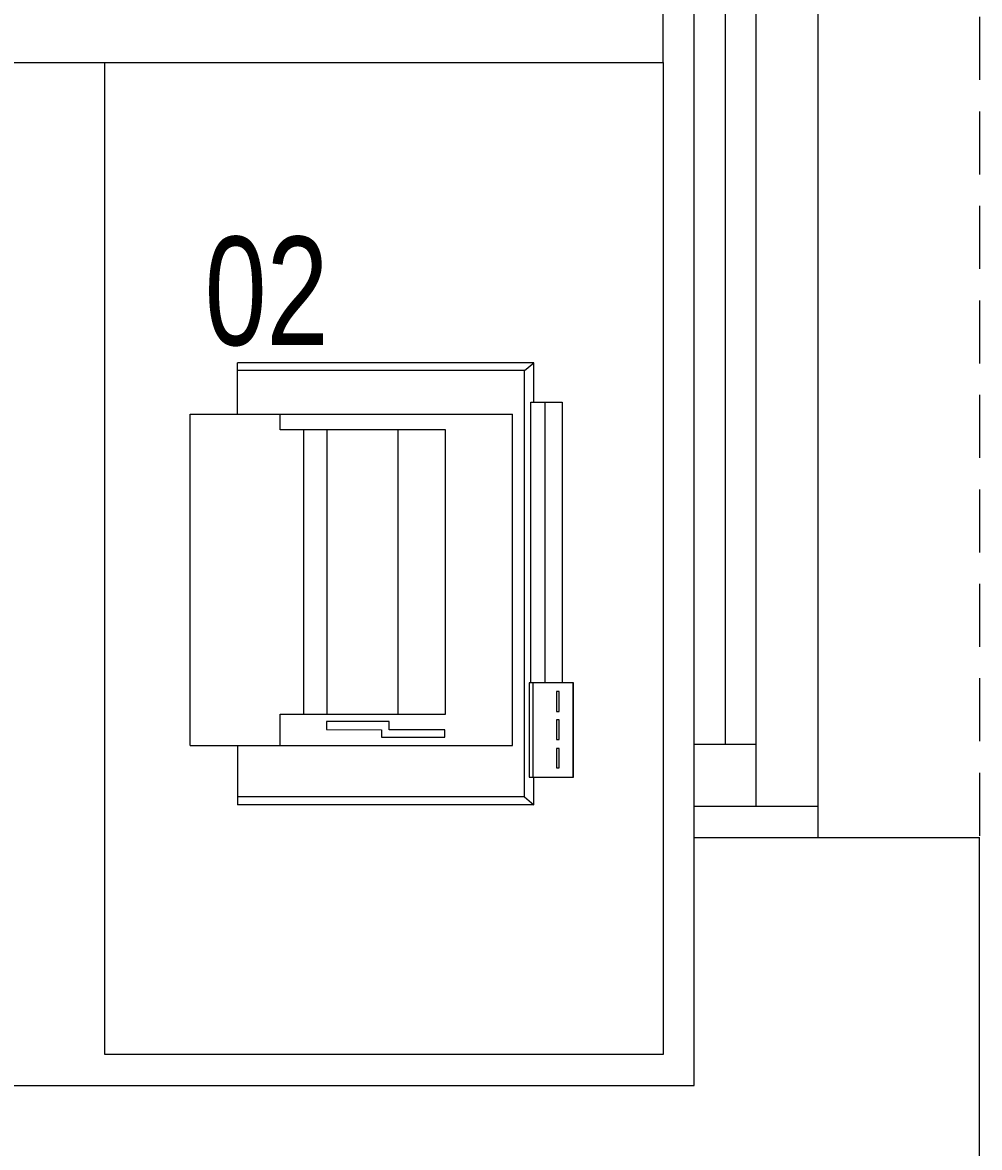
# Model space of a CAD drawing. Extents: x -234346 to 58427, y -132654 to -82394.
# Drawn here: x -98081 to -97309, y -97443 to -96535 of the extents above; entities that cross this region are included whole.
import ezdxf

# ---------------------------------------------------------------- set-up
doc = ezdxf.new("R2010")
doc.units = 0
doc.header["$LTSCALE"] = 8
doc.linetypes.add('HIDDEN', pattern=[9.525, 6.35, -3.175])
doc.layers.get('0').update_dxf_attribs({"color": 9, "lineweight": 5})
for name, color, linetype, lineweight in [('72_EGR_EQP_TAG', 9, 'Continuous', 5), ('Aluminum', 9, 'Continuous', 5), ('LOADING', 9, 'Continuous', 5), ('NEW Wall', 9, 'Continuous', 5), ('Proj', 9, 'Continuous', 5), ('Walls', 9, 'Continuous', 5)]:
    doc.layers.add(name, color=color, linetype=linetype, lineweight=lineweight)
doc.styles.add('X3G_ENTITY_257CFD', font='swisscl.ttf', dxfattribs={"height": 200})

# ---------------------------------------------------------------- blocks, each defined once
blk = doc.blocks.new('ITPPLT2C-P')
for p, q in [((0.02286, 0.03177), (0.26184, 0.03177)), ((0.03041, 0.02557), (0.02286, 0.03177)), ((0.02286, 0), (0.02286, 0.03177)), ((0.26184, -0.00959), (0.26184, 0.03177)), ((0.03041, -0.31823), (0.03041, 0.02557)), ((0.03041, 0.02557), (0.26184, 0.02557)), ((0, 0), (0, -0.22622)), ((0.02518, 0), (0, 0)), ((0.01395, 0), (0.01395, -0.22622)), ((0.02518, 0), (0.01395, 0)), ((0.02518, -0.22622), (0.02518, 0)), ((0.0401, -0.27688), (0.0401, -0.00959)), ((0.3, -0.00959), (0.0401, -0.00959)), ((0.22741, -0.02218), (0.22741, -0.00959)), ((0.3, -0.27688), (0.3, -0.00959)), ((0.09395, -0.2515), (0.09395, -0.02218)), ((0.09395, -0.02218), (0.22741, -0.02218)), ((0.13211, -0.2515), (0.13211, -0.02218)), ((0.18945, -0.2515), (0.18945, -0.02218)), ((0.20824, -0.2515), (0.20824, -0.02218)), ((-0.0091, -0.22622), (0.02673, -0.22622)), ((-0.0091, -0.30235), (-0.0091, -0.22622)), ((-0.00872, -0.22622), (0.02363, -0.22622)), ((-0.00872, -0.30235), (-0.00872, -0.22622)), ((0, -0.22622), (0.02518, -0.22622)), ((0.01395, -0.22622), (0.02518, -0.22622)), ((0.02363, -0.22622), (0.02363, -0.30235)), ((0.02673, -0.22622), (0.02673, -0.30235)), ((0.00232, -0.24947), (0.00232, -0.23339)), ((0.00232, -0.23339), (0.00446, -0.23339)), ((0.00446, -0.23339), (0.00446, -0.24947)), ((0.00446, -0.24947), (0.00232, -0.24947)), ((0.22741, -0.2515), (0.09395, -0.2515)), ((0.22741, -0.27688), (0.22741, -0.2515)), ((0.00232, -0.27213), (0.00232, -0.25625)), ((0.00232, -0.25625), (0.00446, -0.25625)), ((0.00446, -0.25625), (0.00446, -0.27213)), ((0.13947, -0.2575), (0.19003, -0.2575)), ((0.13947, -0.26409), (0.13947, -0.2575)), ((0.19003, -0.2575), (0.19003, -0.26409)), ((0.00446, -0.27213), (0.00232, -0.27213)), ((0.09472, -0.2701), (0.09472, -0.26409)), ((0.09472, -0.26409), (0.13947, -0.26409)), ((0.14567, -0.2701), (0.09472, -0.2701)), ((0.19003, -0.26409), (0.14567, -0.26409)), ((0.14567, -0.26409), (0.14567, -0.2701)), ((0.00232, -0.29499), (0.00232, -0.2793)), ((0.00232, -0.2793), (0.00446, -0.2793)), ((0.00446, -0.2793), (0.00446, -0.29499)), ((0.3, -0.27688), (0.0401, -0.27688)), ((0.26184, -0.27688), (0.26184, -0.32462)), ((0.00446, -0.29499), (0.00232, -0.29499)), ((0.02673, -0.30235), (-0.0091, -0.30235)), ((0.02363, -0.30235), (-0.00872, -0.30235)), ((0.02286, -0.32462), (0.02286, -0.30235)), ((0.03041, -0.31823), (0.02286, -0.32462)), ((0.02286, -0.32462), (0.26184, -0.32462)), ((0.03041, -0.31823), (0.26184, -0.31823))]:
    blk.add_line(p, q)
blk = doc.blocks.new('GF21042A-P')
for p, q in [((1.4, 0), (1.4, 0.75)), ((0, 0), (1.4, 0))]:
    blk.add_line(p, q)
blk = doc.blocks.new('*X20')
for p, q in [((5, 3), (5, 3)), ((5, 3), (5, 3)), ((5, 3), (5, 3)), ((5, 3), (5, 3)), ((5, 3), (5, 3)), ((5, 3), (5, 3)), ((5, 3), (5, 3)), ((5, 3), (5, 3)), ((5, 3), (5, 3)), ((5, 3), (5, 3)), ((5, 3), (5, 3)), ((5, 3), (5, 3)), ((5, 3), (5, 3)), ((5, 3), (5, 3)), ((5, 3), (5, 3)), ((5, 3), (5, 3)), ((5, 3), (5, 3)), ((5, 3), (5, 3)), ((5, 3), (5, 3)), ((5, 3), (5, 3)), ((5, 3), (5, 3)), ((5, 3), (5, 3)), ((5, 3), (5, 3)), ((5, 3), (5, 3)), ((5, 3), (5, 3)), ((5, 3), (5, 3)), ((5, 3), (5, 3)), ((5, 3), (5, 3)), ((5, 3), (5, 3)), ((5, 3), (5, 3)), ((5, 3), (5, 3)), ((5, 3), (5, 3)), ((5, 3), (5, 3)), ((5, 3), (5, 3)), ((5, 3), (5, 3)), ((5, 3), (5, 3)), ((5, 3), (5, 3)), ((5, 3), (5, 3)), ((5, 3), (5, 3)), ((5, 3), (5, 3)), ((5, 3), (5, 3)), ((5, 3), (5, 3)), ((5, 3), (5, 3)), ((5, 3), (5, 3)), ((5, 3), (5, 3)), ((5, 3), (5, 3)), ((5, 3), (5, 3)), ((5, 3), (5, 3)), ((5, 3), (5, 3)), ((5, 3), (5, 3)), ((5, 3), (5, 3)), ((5, 3), (5, 3)), ((5, 3), (5, 3)), ((5, 3), (5, 3)), ((5, 3), (5, 3)), ((5, 3), (5, 3)), ((5, 3), (5, 3)), ((5, 3), (5, 3)), ((5, 3), (5, 3)), ((5, 3), (5, 3)), ((5, 3), (5, 3)), ((5, 3), (5, 3)), ((5, 3), (5, 3)), ((5, 3), (5, 3)), ((5, 3), (5, 3)), ((5, 3), (5, 3)), ((6, 3), (5, 3)), ((5, 3), (5, 3)), ((6, 3), (5, 3)), ((5, 3), (5, 3)), ((6, 3), (5, 3)), ((5, 3), (5, 3)), ((6, 3), (5, 3)), ((5, 3), (5, 3)), ((5, 3), (5, 3)), ((5, 3), (5, 3)), ((5, 3), (5, 3)), ((5, 3), (5, 3)), ((5, 3), (5, 3)), ((5, 3), (5, 3)), ((5, 3), (5, 3)), ((5, 3), (5, 3)), ((5, 3), (5, 3)), ((5, 3), (5, 3)), ((5, 3), (5, 3)), ((5, 3), (5, 3)), ((5, 3), (5, 3)), ((5, 3), (5, 3)), ((5, 3), (5, 3)), ((5, 3), (5, 3)), ((5, 3), (5, 3)), ((5, 3), (5, 3)), ((5, 3), (5, 3)), ((5, 3), (5, 3)), ((5, 3), (5, 3)), ((5, 3), (5, 3)), ((6, 3), (6, 3)), ((6, 3), (6, 3)), ((6, 3), (6, 3)), ((6, 3), (6, 3)), ((6, 3), (6, 3)), ((6, 3), (6, 3)), ((6, 3), (6, 3)), ((6, 3), (6, 3)), ((6, 3), (6, 3)), ((6, 3), (6, 3)), ((6, 3), (6, 3)), ((6, 3), (6, 3)), ((6, 3), (6, 3)), ((6, 3), (6, 3)), ((6, 3), (6, 3)), ((6, 3), (6, 3)), ((6, 3), (6, 3)), ((6, 3), (6, 3)), ((6, 3), (6, 3)), ((6, 3), (6, 3)), ((6, 3), (6, 3)), ((6, 3), (6, 3)), ((6, 3), (6, 3)), ((6, 3), (6, 3)), ((6, 3), (6, 3)), ((6, 3), (6, 3)), ((6, 3), (6, 3)), ((6, 3), (6, 3)), ((6, 3), (6, 3)), ((6, 3), (6, 3)), ((6, 3), (6, 3)), ((6, 3), (6, 3)), ((6, 3), (6, 3)), ((6, 3), (6, 3)), ((6, 3), (6, 3)), ((6, 3), (6, 3)), ((6, 3), (6, 3)), ((6, 3), (6, 3)), ((6, 3), (6, 3)), ((6, 3), (6, 3)), ((6, 3), (6, 3)), ((6, 3), (6, 3)), ((6, 3), (6, 3)), ((6, 3), (6, 3)), ((6, 3), (6, 3)), ((6, 3), (6, 3)), ((6, 3), (6, 3)), ((6, 3), (6, 3)), ((6, 3), (6, 3)), ((6, 3), (6, 3)), ((6, 3), (6, 3)), ((6, 3), (6, 3)), ((6, 3), (6, 3)), ((6, 3), (6, 3)), ((6, 3), (6, 3)), ((6, 3), (6, 3)), ((6, 3), (6, 3)), ((6, 3), (6, 3)), ((6, 3), (6, 3)), ((6, 3), (6, 3)), ((6, 3), (6, 3)), ((6, 3), (6, 3)), ((6, 3), (6, 3)), ((6, 3), (6, 3)), ((6, 3), (6, 3)), ((6, 3), (6, 3)), ((6, 3), (6, 3)), ((6, 3), (6, 3)), ((6, 3), (6, 3)), ((6, 3), (6, 3)), ((6, 3), (6, 3)), ((6, 3), (6, 3)), ((6, 3), (6, 3)), ((6, 3), (6, 3)), ((6, 3), (6, 3)), ((6, 3), (6, 3)), ((6, 3), (6, 3)), ((6, 3), (6, 3)), ((6, 3), (6, 3)), ((6, 3), (6, 3)), ((6, 3), (6, 3)), ((6, 3), (6, 3)), ((6, 3), (6, 3)), ((6, 3), (6, 3)), ((6, 3), (6, 3)), ((6, 3), (6, 3)), ((6, 3), (6, 3)), ((6, 3), (6, 3)), ((6, 3), (6, 3)), ((6, 3), (6, 3)), ((6, 3), (6, 3)), ((6, 3), (6, 3)), ((6, 3), (6, 3)), ((6, 3), (6, 3)), ((6, 3), (6, 3)), ((6, 3), (6, 3)), ((6, 3), (6, 3)), ((6, 3), (6, 3)), ((6, 3), (6, 3)), ((6, 3), (6, 3)), ((6, 3), (6, 3)), ((6, 3), (6, 3)), ((6, 3), (6, 3)), ((6, 3), (6, 3)), ((6, 3), (6, 3)), ((6, 3), (6, 3)), ((6, 3), (6, 3)), ((6, 3), (6, 3)), ((6, 3), (6, 3)), ((6, 3), (6, 3)), ((6, 3), (6, 3)), ((6, 3), (6, 3)), ((6, 3), (6, 3)), ((6, 3), (6, 3)), ((6, 3), (6, 3)), ((6, 3), (6, 3)), ((6, 3), (6, 3)), ((6, 3), (6, 3)), ((6, 3), (6, 3)), ((6, 3), (6, 3)), ((6, 3), (6, 3)), ((6, 3), (6, 3)), ((6, 3), (6, 3)), ((6, 3), (6, 3)), ((6, 3), (6, 3)), ((6, 3), (6, 3)), ((6, 3), (6, 3)), ((6, 3), (6, 3)), ((6, 3), (6, 3)), ((6, 3), (6, 3)), ((6, 3), (6, 3)), ((6, 3), (6, 3)), ((6, 3), (6, 3)), ((6, 3), (6, 3)), ((6, 3), (6, 3)), ((6, 3), (6, 3)), ((6, 3), (6, 3)), ((6, 3), (6, 3)), ((6, 3), (6, 3)), ((6, 3), (6, 3)), ((6, 3), (6, 3)), ((6, 3), (6, 3)), ((6, 3), (6, 3)), ((6, 3), (6, 3)), ((6, 3), (6, 3)), ((6, 3), (6, 3)), ((6, 3), (6, 3)), ((6, 3), (6, 3)), ((6, 3), (6, 3)), ((6, 3), (6, 3)), ((6, 3), (6, 3)), ((6, 3), (6, 3)), ((6, 3), (6, 3)), ((6, 3), (6, 3)), ((6, 3), (6, 3)), ((6, 3), (6, 3)), ((6, 3), (6, 3)), ((6, 3), (6, 3)), ((6, 3), (6, 3)), ((6, 3), (6, 3)), ((6, 3), (6, 3)), ((6, 3), (6, 3)), ((6, 3), (6, 3)), ((6, 3), (6, 3)), ((6, 3), (6, 3)), ((6, 3), (6, 3)), ((6, 3), (6, 3)), ((6, 3), (6, 3)), ((6, 3), (6, 3)), ((6, 3), (6, 3)), ((6, 3), (6, 3)), ((6, 3), (6, 3)), ((6, 3), (6, 3)), ((6, 3), (6, 3)), ((6, 3), (6, 3)), ((6, 3), (6, 3)), ((6, 3), (6, 3)), ((6, 3), (6, 3)), ((6, 3), (6, 3)), ((6, 3), (6, 3)), ((6, 3), (6, 3)), ((6, 3), (6, 3)), ((6, 3), (6, 3)), ((6, 3), (6, 3)), ((6, 3), (6, 3)), ((6, 3), (6, 3)), ((6, 3), (6, 3)), ((6, 3), (6, 3)), ((6, 3), (6, 3)), ((6, 3), (6, 3)), ((6, 3), (6, 3)), ((6, 3), (6, 3)), ((6, 3), (6, 3)), ((6, 3), (6, 3)), ((6, 3), (6, 3)), ((6, 3), (6, 3)), ((6, 3), (6, 3)), ((6, 3), (6, 3)), ((6, 3), (6, 3)), ((6, 3), (6, 3)), ((6, 3), (6, 3)), ((6, 3), (6, 3)), ((6, 3), (6, 3)), ((6, 3), (6, 3)), ((6, 3), (5, 3)), ((6, 3), (5, 3)), ((6, 3), (5, 3)), ((6, 3), (5, 3)), ((6, 3), (5, 3)), ((6, 3), (6, 3)), ((6, 3), (6, 3)), ((6, 3), (6, 3)), ((6, 3), (6, 3)), ((6, 3), (6, 3)), ((6, 3), (6, 3)), ((6, 3), (6, 3)), ((6, 3), (6, 3)), ((6, 3), (6, 3)), ((6, 3), (6, 3)), ((6, 3), (6, 3)), ((6, 3), (6, 3)), ((6, 3), (6, 3)), ((6, 3), (6, 3)), ((6, 3), (6, 3)), ((6, 3), (6, 3)), ((6, 3), (6, 3)), ((6, 3), (6, 3)), ((6, 3), (6, 3)), ((6, 3), (6, 3)), ((6, 3), (6, 3)), ((6, 3), (6, 3)), ((6, 3), (6, 3)), ((6, 3), (6, 3)), ((6, 3), (6, 3)), ((6, 3), (6, 3)), ((6, 3), (6, 3)), ((6, 3), (6, 3)), ((6, 3), (6, 3)), ((6, 3), (6, 3)), ((6, 3), (6, 3)), ((6, 3), (6, 3)), ((6, 3), (6, 3)), ((6, 3), (6, 3)), ((6, 3), (6, 3)), ((6, 3), (6, 3)), ((6, 3), (6, 3)), ((6, 3), (6, 3)), ((6, 3), (6, 3)), ((6, 3), (6, 3)), ((6, 3), (6, 3)), ((6, 3), (6, 3)), ((6, 3), (6, 3)), ((6, 3), (6, 3)), ((6, 3), (6, 3)), ((6, 3), (6, 3)), ((6, 3), (6, 3)), ((6, 3), (6, 3)), ((6, 3), (6, 3)), ((6, 3), (6, 3)), ((6, 3), (6, 3)), ((6, 3), (6, 3)), ((6, 3), (6, 3)), ((6, 3), (6, 3)), ((6, 3), (6, 3)), ((6, 3), (6, 3)), ((6, 3), (6, 3)), ((6, 3), (6, 3)), ((6, 3), (6, 3)), ((6, 3), (6, 3)), ((6, 3), (6, 3)), ((6, 3), (6, 3)), ((6, 3), (6, 3)), ((6, 3), (6, 3)), ((6, 3), (6, 3)), ((6, 3), (6, 3)), ((6, 3), (6, 3)), ((6, 3), (6, 3)), ((6, 3), (6, 3)), ((6, 3), (6, 3)), ((6, 3), (6, 3)), ((6, 3), (6, 3)), ((6, 3), (6, 3)), ((6, 3), (6, 3)), ((6, 3), (6, 3)), ((6, 3), (6, 3)), ((6, 3), (6, 3)), ((6, 3), (6, 3)), ((6, 3), (6, 3)), ((6, 3), (6, 3)), ((6, 3), (6, 3)), ((6, 3), (6, 3)), ((6, 3), (6, 3)), ((6, 3), (6, 3)), ((6, 3), (6, 3)), ((6, 3), (6, 3)), ((6, 3), (6, 3)), ((6, 3), (6, 3)), ((6, 3), (6, 3)), ((6, 3), (6, 3)), ((6, 3), (6, 3)), ((6, 3), (6, 3)), ((6, 3), (6, 3)), ((6, 3), (6, 3)), ((6, 3), (6, 3)), ((6, 3), (6, 3)), ((6, 3), (6, 3)), ((6, 3), (6, 3)), ((6, 3), (6, 3)), ((6, 3), (6, 3)), ((6, 3), (6, 3)), ((6, 3), (6, 3)), ((6, 3), (6, 3)), ((6, 3), (6, 3)), ((6, 3), (6, 3)), ((6, 3), (6, 3)), ((6, 3), (6, 3)), ((6, 3), (6, 3)), ((6, 3), (6, 3)), ((6, 3), (6, 3)), ((6, 3), (6, 3)), ((6, 3), (6, 3)), ((6, 3), (6, 3)), ((6, 3), (6, 3)), ((6, 3), (6, 3)), ((6, 3), (6, 3)), ((6, 3), (6, 3)), ((6, 3), (6, 3)), ((6, 3), (6, 3)), ((6, 3), (6, 3)), ((6, 3), (6, 3)), ((6, 3), (6, 3)), ((6, 3), (6, 3)), ((6, 3), (6, 3)), ((6, 3), (6, 3)), ((6, 3), (6, 3)), ((6, 3), (6, 3)), ((6, 3), (6, 3)), ((6, 3), (6, 3)), ((6, 3), (6, 3)), ((6, 3), (6, 3)), ((6, 3), (6, 3)), ((6, 3), (6, 3)), ((6, 3), (6, 3)), ((6, 3), (6, 3)), ((6, 3), (6, 3)), ((6, 3), (6, 3)), ((6, 3), (6, 3)), ((6, 3), (6, 3)), ((6, 3), (6, 3)), ((6, 3), (6, 3)), ((6, 3), (6, 3)), ((6, 3), (6, 3)), ((6, 3), (6, 3)), ((6, 3), (6, 3)), ((6, 3), (6, 3)), ((6, 3), (6, 3)), ((6, 3), (6, 3)), ((6, 3), (6, 3)), ((6, 3), (6, 3)), ((6, 3), (6, 3)), ((6, 3), (6, 3)), ((6, 3), (6, 3)), ((6, 3), (6, 3)), ((6, 3), (6, 3)), ((6, 3), (6, 3)), ((6, 3), (6, 3)), ((6, 3), (6, 3)), ((6, 3), (6, 3)), ((6, 3), (6, 3)), ((6, 3), (6, 3)), ((6, 3), (6, 3)), ((6, 3), (6, 3)), ((6, 3), (6, 3)), ((6, 3), (6, 3)), ((6, 3), (6, 3)), ((6, 3), (6, 3)), ((6, 3), (6, 3)), ((6, 3), (6, 3)), ((6, 3), (6, 3)), ((6, 3), (6, 3)), ((6, 3), (6, 3)), ((6, 3), (6, 3)), ((6, 3), (6, 3)), ((6, 3), (6, 3)), ((6, 3), (6, 3)), ((6, 3), (6, 3)), ((6, 3), (6, 3)), ((6, 3), (6, 3)), ((6, 3), (6, 3)), ((6, 3), (6, 3)), ((6, 3), (6, 3)), ((6, 3), (6, 3)), ((6, 3), (6, 3)), ((6, 3), (6, 3)), ((6, 3), (6, 3)), ((6, 3), (6, 3)), ((6, 3), (6, 3)), ((6, 3), (6, 3)), ((6, 3), (6, 3)), ((6, 3), (6, 3)), ((6, 3), (6, 3)), ((6, 3), (6, 3)), ((6, 3), (6, 3)), ((6, 3), (6, 3)), ((6, 3), (6, 3)), ((6, 3), (6, 3)), ((6, 3), (6, 3)), ((6, 3), (6, 3)), ((6, 3), (6, 3)), ((6, 3), (6, 3)), ((6, 3), (6, 3)), ((6, 3), (6, 3)), ((6, 3), (6, 3)), ((6, 3), (6, 3)), ((6, 3), (6, 3)), ((6, 3), (6, 3)), ((6, 3), (6, 3)), ((6, 3), (6, 3)), ((6, 3), (6, 3)), ((6, 3), (6, 3)), ((6, 3), (6, 3)), ((6, 3), (6, 3)), ((6, 3), (6, 3)), ((6, 3), (6, 3)), ((6, 3), (6, 3)), ((6, 3), (6, 3)), ((6, 3), (6, 3)), ((6, 3), (6, 3)), ((6, 3), (6, 3)), ((6, 3), (6, 3)), ((6, 3), (6, 3)), ((6, 3), (6, 3)), ((6, 3), (6, 3)), ((6, 3), (6, 3)), ((6, 3), (6, 3)), ((6, 3), (6, 3)), ((6, 3), (6, 3)), ((6, 3), (6, 3)), ((6, 3), (6, 3)), ((6, 3), (6, 3)), ((6, 3), (6, 3)), ((6, 3), (6, 3)), ((6, 3), (6, 3)), ((6, 3), (6, 3)), ((6, 3), (6, 3)), ((6, 3), (6, 3)), ((6, 3), (6, 3)), ((6, 3), (6, 3)), ((6, 3), (6, 3)), ((6, 3), (6, 3)), ((6, 3), (6, 3)), ((6, 3), (6, 3)), ((6, 3), (6, 3)), ((6, 3), (6, 3)), ((6, 3), (6, 3)), ((6, 3), (6, 3)), ((6, 3), (6, 3)), ((6, 3), (6, 3)), ((6, 3), (6, 3)), ((6, 3), (6, 3)), ((6, 3), (6, 3)), ((6, 3), (6, 3)), ((6, 3), (6, 3)), ((6, 3), (6, 3)), ((6, 3), (6, 3)), ((6, 3), (6, 3)), ((6, 3), (6, 3)), ((6, 3), (6, 3)), ((6, 3), (6, 3)), ((6, 3), (6, 3)), ((6, 3), (6, 3)), ((6, 3), (6, 3)), ((6, 3), (6, 3)), ((6, 3), (6, 3)), ((6, 3), (6, 3)), ((6, 3), (6, 3)), ((6, 3), (6, 3)), ((6, 3), (6, 3)), ((6, 3), (6, 3)), ((6, 3), (6, 3)), ((6, 3), (6, 3)), ((6, 3), (6, 3)), ((6, 3), (6, 3)), ((6, 3), (6, 3)), ((6, 3), (6, 3)), ((6, 3), (6, 3)), ((6, 3), (6, 3)), ((6, 3), (6, 3)), ((6, 3), (6, 3)), ((6, 3), (6, 3)), ((6, 3), (6, 3)), ((6, 3), (6, 3)), ((6, 3), (6, 3)), ((6, 3), (6, 3)), ((6, 3), (6, 3)), ((6, 3), (6, 3)), ((6, 3), (6, 3)), ((6, 3), (6, 3)), ((6, 3), (6, 3)), ((6, 3), (6, 3)), ((6, 3), (6, 3)), ((6, 3), (6, 3)), ((6, 3), (6, 3)), ((6, 3), (6, 3)), ((6, 3), (6, 3)), ((6, 3), (6, 3)), ((6, 3), (6, 3)), ((6, 3), (6, 3)), ((6, 3), (6, 3)), ((6, 3), (6, 3)), ((6, 3), (6, 3)), ((6, 3), (6, 3)), ((6, 3), (6, 3)), ((6, 3), (6, 3)), ((6, 3), (6, 3)), ((6, 3), (6, 3)), ((6, 3), (6, 3)), ((6, 3), (6, 3)), ((6, 3), (6, 3)), ((6, 3), (6, 3)), ((6, 3), (6, 3)), ((6, 3), (6, 3)), ((6, 3), (6, 3)), ((6, 3), (6, 3)), ((6, 3), (6, 3)), ((6, 3), (6, 3))]:
    blk.add_line(p, q)
blk = doc.blocks.new('*X21')
for p, q in [((13, 1), (13, 1)), ((13, 1), (13, 1)), ((13, 1), (13, 1)), ((13, 1), (13, 1)), ((13, 1), (13, 1)), ((13, 1), (13, 1)), ((13, 1), (13, 1)), ((13, 1), (13, 1)), ((13, 1), (13, 1)), ((13, 1), (13, 1)), ((13, 1), (13, 1)), ((13, 1), (13, 1)), ((13, 1), (13, 1)), ((13, 1), (13, 1)), ((13, 1), (13, 1)), ((13, 1), (14, 1)), ((13, 1), (14, 1)), ((13, 1), (14, 1)), ((13, 1), (13, 1)), ((13, 1), (13, 1)), ((13, 1), (13, 1)), ((13, 1), (13, 1)), ((13, 1), (13, 1)), ((13, 1), (13, 1)), ((13, 1), (13, 1)), ((13, 1), (13, 1)), ((13, 1), (13, 1)), ((13, 1), (13, 1)), ((13, 1), (13, 1)), ((13, 1), (13, 1)), ((13, 1), (13, 1)), ((13, 1), (13, 1)), ((13, 1), (13, 1)), ((13, 1), (13, 1)), ((13, 1), (13, 1)), ((13, 1), (13, 1)), ((13, 1), (13, 1)), ((13, 1), (13, 1)), ((13, 1), (13, 1)), ((13, 1), (13, 1)), ((13, 1), (13, 1)), ((13, 1), (13, 1)), ((13, 1), (13, 1)), ((13, 1), (13, 1)), ((13, 1), (13, 1)), ((13, 1), (13, 1)), ((13, 1), (13, 1)), ((13, 1), (13, 1)), ((13, 1), (13, 1)), ((13, 1), (13, 1)), ((13, 1), (13, 1)), ((13, 1), (13, 1)), ((13, 1), (13, 1)), ((13, 1), (13, 1)), ((13, 1), (13, 1)), ((13, 1), (13, 1)), ((13, 1), (13, 1)), ((13, 1), (13, 1)), ((13, 1), (13, 1)), ((13, 1), (13, 1)), ((13, 1), (13, 1)), ((13, 1), (13, 1)), ((13, 1), (13, 1)), ((13, 1), (13, 1)), ((13, 1), (13, 1)), ((13, 1), (13, 1)), ((13, 1), (13, 1)), ((13, 1), (13, 1)), ((13, 1), (13, 1)), ((13, 1), (13, 1)), ((13, 1), (13, 1)), ((13, 1), (13, 1)), ((13, 1), (13, 1)), ((13, 1), (13, 1)), ((13, 1), (13, 1)), ((13, 1), (13, 1)), ((13, 1), (13, 1)), ((13, 1), (13, 1)), ((13, 1), (13, 1)), ((13, 1), (13, 1)), ((13, 1), (13, 1)), ((13, 1), (13, 1)), ((13, 1), (13, 1)), ((13, 1), (13, 1)), ((13, 1), (13, 1)), ((13, 1), (13, 1)), ((13, 1), (13, 1)), ((13, 1), (13, 1)), ((13, 1), (13, 1)), ((13, 1), (13, 1)), ((13, 1), (13, 1)), ((13, 1), (13, 1)), ((13, 1), (13, 1)), ((13, 1), (13, 1)), ((13, 1), (13, 1)), ((13, 1), (13, 1)), ((13, 1), (13, 1)), ((13, 1), (13, 1)), ((13, 1), (13, 1)), ((13, 1), (13, 1)), ((13, 1), (13, 1)), ((13, 1), (13, 1)), ((13, 1), (13, 1)), ((13, 1), (13, 1)), ((13, 1), (13, 1)), ((13, 1), (13, 1)), ((13, 1), (13, 1)), ((13, 1), (13, 1)), ((13, 1), (13, 1)), ((13, 1), (13, 1)), ((13, 1), (13, 1)), ((13, 1), (13, 1)), ((13, 1), (13, 1)), ((13, 1), (13, 1)), ((13, 1), (13, 1)), ((13, 1), (13, 1)), ((13, 1), (13, 1)), ((13, 1), (13, 1)), ((13, 1), (13, 1)), ((13, 1), (13, 1)), ((13, 1), (13, 1)), ((13, 1), (13, 1)), ((13, 1), (13, 1)), ((13, 1), (14, 1)), ((13, 0), (13, 0)), ((13, 0), (13, 0)), ((13, 0), (13, 0)), ((13, 0), (13, 0)), ((13, 0), (13, 0)), ((13, 0), (13, 0)), ((13, 0), (13, 0)), ((13, 0), (13, 0)), ((13, 0), (13, 0)), ((13, 0), (13, 0)), ((13, 0), (13, 0)), ((13, 0), (13, 0)), ((13, 0), (13, 0)), ((13, 0), (13, 0)), ((13, 0), (13, 0)), ((13, 0), (13, 0)), ((13, 0), (13, 0)), ((13, 0), (13, 0)), ((13, 0), (13, 0)), ((13, 0), (13, 0)), ((13, 0), (13, 0)), ((13, 0), (13, 0)), ((13, 0), (13, 0)), ((13, 0), (13, 0)), ((13, 0), (13, 0)), ((13, 0), (13, 0)), ((13, 0), (13, 0)), ((13, 0), (13, 0)), ((13, 0), (13, 0)), ((13, 0), (13, 0)), ((13, 0), (13, 0)), ((13, 0), (13, 0)), ((13, 0), (13, 0)), ((13, 0), (13, 0)), ((13, 0), (13, 0)), ((13, 0), (13, 0)), ((13, 0), (13, 0)), ((13, 0), (13, 0)), ((13, 0), (13, 0)), ((13, 0), (13, 0)), ((13, 0), (13, 0)), ((13, 0), (13, 0)), ((13, 0), (13, 0)), ((13, 0), (13, 0)), ((13, 0), (13, 0)), ((13, 0), (13, 0)), ((13, 0), (13, 0)), ((13, 0), (13, 0)), ((13, 0), (14, 0)), ((13, 0), (14, 0)), ((13, 0), (13, 0)), ((13, 0), (14, 0)), ((14, 1), (14, 1)), ((14, 1), (14, 1)), ((14, 1), (14, 1)), ((14, 1), (14, 1)), ((14, 1), (14, 1)), ((14, 1), (14, 1)), ((14, 1), (14, 1)), ((14, 1), (14, 1)), ((14, 1), (14, 1)), ((14, 1), (14, 1)), ((14, 1), (14, 1)), ((14, 1), (14, 1)), ((14, 1), (14, 1)), ((14, 1), (14, 1)), ((14, 1), (14, 1)), ((14, 1), (14, 1)), ((14, 1), (14, 1)), ((14, 1), (14, 1)), ((14, 1), (14, 1)), ((14, 1), (14, 1)), ((14, 1), (14, 1)), ((14, 1), (14, 1)), ((14, 1), (14, 1)), ((14, 1), (14, 1)), ((14, 1), (14, 1)), ((14, 1), (14, 1)), ((14, 1), (14, 1)), ((14, 1), (14, 1)), ((14, 1), (14, 1)), ((14, 1), (14, 1)), ((14, 1), (14, 1)), ((14, 1), (14, 1)), ((14, 1), (14, 1)), ((14, 1), (14, 1)), ((14, 1), (14, 1)), ((14, 1), (14, 1)), ((14, 1), (14, 1)), ((14, 1), (14, 1)), ((14, 1), (14, 1)), ((14, 1), (14, 1)), ((14, 1), (14, 1)), ((14, 1), (14, 1)), ((14, 1), (14, 1)), ((14, 1), (14, 1)), ((14, 1), (14, 1)), ((14, 1), (14, 1)), ((14, 1), (14, 1)), ((14, 1), (14, 1)), ((14, 1), (14, 1)), ((14, 1), (14, 1)), ((14, 1), (14, 1)), ((14, 1), (14, 1)), ((14, 1), (14, 1)), ((14, 1), (14, 1)), ((14, 1), (14, 1)), ((14, 1), (14, 1)), ((14, 1), (14, 1)), ((14, 1), (14, 1)), ((14, 1), (14, 1)), ((14, 1), (14, 1)), ((14, 1), (14, 1)), ((14, 1), (14, 1)), ((14, 1), (14, 1)), ((14, 1), (14, 1)), ((14, 1), (14, 1)), ((14, 1), (14, 1)), ((14, 1), (14, 1)), ((14, 1), (14, 1)), ((14, 1), (14, 1)), ((14, 1), (14, 1)), ((14, 1), (14, 1)), ((14, 1), (14, 1)), ((14, 1), (14, 1)), ((14, 1), (14, 1)), ((14, 1), (14, 1)), ((14, 1), (14, 1)), ((14, 1), (14, 1)), ((14, 1), (14, 1)), ((14, 1), (14, 1)), ((14, 1), (14, 1)), ((14, 1), (14, 1)), ((14, 1), (14, 1)), ((14, 1), (14, 1)), ((14, 1), (14, 1)), ((14, 1), (14, 1)), ((14, 1), (14, 1)), ((14, 1), (14, 1)), ((14, 1), (14, 1)), ((14, 1), (14, 1)), ((14, 1), (14, 1)), ((14, 1), (14, 1)), ((14, 1), (14, 1)), ((14, 1), (14, 1)), ((14, 1), (14, 1)), ((14, 0), (14, 0)), ((14, 0), (14, 0)), ((14, 0), (14, 0)), ((14, 0), (14, 0)), ((14, 0), (14, 0)), ((14, 0), (14, 0)), ((14, 0), (14, 0)), ((14, 0), (14, 0)), ((14, 0), (14, 0)), ((14, 0), (14, 0)), ((14, 0), (14, 0)), ((14, 0), (14, 0)), ((14, 0), (14, 0)), ((14, 0), (14, 0)), ((14, 0), (14, 0)), ((14, 0), (14, 0)), ((14, 0), (14, 0)), ((14, 0), (14, 0)), ((14, 0), (14, 0)), ((14, 0), (14, 0)), ((14, 0), (14, 0)), ((14, 0), (14, 0)), ((14, 0), (14, 0)), ((14, 0), (14, 0)), ((14, 0), (14, 0)), ((14, 0), (14, 0)), ((14, 0), (14, 0)), ((14, 0), (14, 0)), ((14, 0), (14, 0)), ((14, 0), (14, 0)), ((14, 0), (14, 0)), ((14, 0), (14, 0)), ((14, 0), (14, 0)), ((14, 0), (14, 0)), ((14, 0), (14, 0)), ((14, 0), (14, 0)), ((14, 0), (14, 0)), ((14, 0), (14, 0)), ((14, 0), (14, 0)), ((14, 0), (14, 0)), ((14, 0), (14, 0)), ((14, 0), (14, 0)), ((14, 0), (14, 0)), ((14, 0), (14, 0)), ((14, 0), (14, 0)), ((14, 0), (14, 0)), ((14, 0), (14, 0)), ((14, 0), (14, 0)), ((13, 0), (13, 0)), ((13, 0), (14, 0)), ((13, 0), (13, 0)), ((13, 0), (14, 0)), ((13, 0), (13, 0)), ((13, 0), (14, 0)), ((13, 0), (13, 0)), ((13, 0), (13, 0)), ((13, 0), (13, 0)), ((13, 0), (13, 0)), ((13, 0), (14, 0)), ((13, 0), (13, 0)), ((13, 0), (14, 0)), ((13, 0), (13, 0)), ((13, 0), (14, 0)), ((13, 0), (13, 0)), ((13, 0), (14, 0)), ((13, 0), (13, 0)), ((13, 0), (14, 0)), ((13, 0), (13, 0)), ((13, 0), (14, 0)), ((13, 0), (13, 0)), ((13, 0), (14, 0)), ((13, 0), (13, 0)), ((13, 0), (13, 0)), ((13, 0), (13, 0)), ((13, 0), (14, 0)), ((13, 0), (13, 0)), ((13, 0), (14, 0)), ((13, 0), (13, 0)), ((13, 0), (14, 0)), ((13, 0), (13, 0)), ((13, 0), (14, 0)), ((13, 0), (13, 0)), ((13, 0), (13, 0)), ((13, 0), (13, 0)), ((13, 0), (13, 0)), ((13, 0), (13, 0)), ((13, 0), (13, 0)), ((13, 0), (13, 0)), ((13, 0), (13, 0)), ((13, 0), (13, 0)), ((13, 0), (13, 0)), ((13, 0), (13, 0)), ((13, 0), (13, 0)), ((13, 0), (13, 0)), ((13, 0), (13, 0)), ((13, 0), (13, 0)), ((13, 0), (13, 0)), ((13, 0), (13, 0)), ((13, 0), (13, 0)), ((13, 0), (13, 0)), ((13, 0), (13, 0)), ((13, 0), (13, 0)), ((13, 0), (13, 0)), ((13, 0), (13, 0)), ((13, 0), (13, 0)), ((13, 0), (13, 0)), ((13, 0), (13, 0)), ((13, 0), (13, 0)), ((13, 0), (13, 0)), ((13, 0), (13, 0)), ((13, 0), (13, 0)), ((13, 0), (13, 0)), ((13, -1), (13, -1)), ((13, -1), (13, -1)), ((13, -1), (13, -1)), ((13, -1), (13, -1)), ((13, -1), (13, -1)), ((13, -1), (14, -1)), ((13, -1), (13, -1)), ((14, 0), (14, 0)), ((14, 0), (14, 0)), ((14, 0), (14, 0)), ((14, 0), (14, 0)), ((14, 0), (14, 0)), ((14, 0), (14, 0)), ((14, 0), (14, 0)), ((14, 0), (14, 0)), ((14, 0), (14, 0)), ((14, 0), (14, 0)), ((14, 0), (14, 0)), ((14, 0), (14, 0)), ((14, 0), (14, 0)), ((14, 0), (14, 0)), ((14, 0), (14, 0)), ((13, 0), (14, 0)), ((14, 0), (14, 0)), ((14, 0), (14, 0)), ((14, 0), (14, 0)), ((14, 0), (14, 0)), ((14, 0), (14, 0)), ((14, 0), (14, 0)), ((14, 0), (14, 0)), ((14, 0), (14, 0)), ((14, 0), (14, 0)), ((14, 0), (14, 0)), ((14, 0), (14, 0)), ((14, 0), (14, 0)), ((14, 0), (14, 0)), ((14, 0), (14, 0)), ((14, 0), (14, 0)), ((14, 0), (14, 0)), ((14, 0), (14, 0)), ((14, 0), (14, 0)), ((14, 0), (14, 0)), ((14, 0), (14, 0)), ((14, 0), (14, 0)), ((14, 0), (14, 0)), ((14, 0), (14, 0)), ((14, 0), (14, 0)), ((14, 0), (14, 0)), ((14, 0), (14, 0)), ((14, 0), (14, 0)), ((14, 0), (14, 0)), ((14, 0), (14, 0)), ((14, 0), (14, 0)), ((14, 0), (14, 0)), ((14, 0), (14, 0)), ((14, 0), (14, 0)), ((14, 0), (14, 0)), ((14, -1), (14, -1)), ((14, -1), (14, -1)), ((14, -1), (14, -1)), ((14, -1), (14, -1)), ((14, -1), (14, -1))]:
    blk.add_line(p, q)
blk = doc.blocks.new('GF21046-P')
for p, q in [((0.4, 0.45), (-0.4, 0.45)), ((-0.4, 0.45), (-0.4, 0)), ((0.4, 0), (0.4, 0.45)), ((-0.4, 0), (0.4, 0))]:
    blk.add_line(p, q)
for points in [[(0.4, 0.45), (0.4, 0.45), (0.4, 0.45), (0.4, 0.45), (0.4, 0.45), (0.4, 0.45), (0.4, 0.45), (0.4, 0.45), (0.4, 0.45), (0.4, 0.45), (0.4, 0.45), (0.4, 0.45), (0.4, 0.45), (0.4, 0.45), (0.4, 0.45), (0.4, 0.45), (0.4, 0.45), (0.4, 0.45), (0.4, 0.45), (0.4, 0.45), (0.4, 0.45), (0.4, 0.45), (0.4, 0.45), (0.4, 0.45), (0.4, 0.45), (0.4, 0.45), (0.4, 0.45), (0.4, 0.45), (0.4, 0.45), (0.4, 0.45), (0.4, 0.45), (0.4, 0.45), (0.4, 0.45), (0.4, 0.45), (0.4, 0.45), (0.4, 0.45), (0.4, 0.45), (0.4, 0.45), (0.4, 0.45), (0.4, 0.45), (0.4, 0.45), (0.4, 0.45), (0.4, 0.45), (0.4, 0.45), (0.4, 0.45), (0.4, 0.45), (0.4, 0.45), (0.4, 0.45), (0.4, 0.45), (0.4, 0.45), (0.4, 0.45), (0.4, 0.45), (0.4, 0.45), (0.4, 0.45), (0.4, 0.45), (0.4, 0.45), (0.4, 0.45), (0.4, 0.45), (0.4, 0.45), (0.4, 0.45), (0.4, 0.45), (0.4, 0.45), (0.4, 0.45), (0.4, 0.45), (0.4, 0.45), (0.4, 0.45), (0.4, 0.45), (0.4, 0.45), (0.4, 0.45), (0.4, 0.45), (0.4, 0.45), (0.4, 0.45), (0.4, 0.45), (0.4, 0.45), (0.4, 0.45), (0.4, 0.45), (0.4, 0.45), (0.4, 0.45), (0.4, 0.45), (0.4, 0.45), (0.4, 0.45), (0.4, 0.45), (0.4, 0.45), (0.4, 0.45), (0.4, 0.45), (0.4, 0.45), (0.4, 0.45), (0.4, 0.45), (0.4, 0.45), (0.4, 0.45), (0.4, 0.45), (0.4, 0.45), (0.4, 0.45), (0.4, 0.45), (0.4, 0.45), (0.4, 0.45), (0.4, 0.45), (0.4, 0.45), (0.4, 0.45), (0.4, 0.45), (0.4, 0.45), (0.4, 0.45), (0.4, 0.45), (0.4, 0.45), (0.4, 0.45), (0.4, 0.45), (0.4, 0.45), (0.4, 0.45), (0.4, 0.45), (0.4, 0.45), (0.4, 0.45), (0.4, 0.45), (0.4, 0.45), (0.4, 0.45), (0.4, 0.45), (0.4, 0.45), (0.4, 0.45), (0.4, 0.45), (0.4, 0.45), (0.4, 0.45), (0.4, 0.45), (0.4, 0.45), (0.4, 0.45), (0.4, 0.45), (0.4, 0.45), (0.4, 0.45), (0.4, 0.45), (0.4, 0.45), (0.4, 0.45), (0.4, 0.45), (0.4, 0.45), (0.4, 0.45), (0.4, 0.45), (0.4, 0.45), (0.4, 0.45), (0.4, 0.45), (0.4, 0.45), (0.4, 0.45), (0.4, 0.45), (0.4, 0.45), (0.4, 0.45), (0.4, 0.45), (0.4, 0.45), (0.4, 0.45), (0.4, 0.45), (0.4, 0.45), (0.4, 0.45), (0.4, 0.45), (0.4, 0.45), (0.4, 0.45), (0.4, 0.45), (0.4, 0.45), (0.4, 0.45), (0.4, 0.45), (0.4, 0.45), (0.4, 0.45), (0.4, 0.45), (0.4, 0.45), (0.4, 0.45), (0.4, 0.45), (0.4, 0.45), (0.4, 0.45), (0.4, 0.45), (0.4, 0.45), (0.4, 0.45), (0.4, 0.45), (0.4, 0.45), (0.4, 0.45), (0.4, 0.45), (0.4, 0.45), (0.4, 0.45), (0.4, 0.45), (0.4, 0.45), (0.4, 0.45), (0.4, 0.45), (0.4, 0.45), (0.4, 0.45), (0.4, 0.45), (0.4, 0.45), (0.4, 0.45), (0.4, 0.45), (0.4, 0.45), (0.4, 0.45), (0.4, 0.45), (0.4, 0.45), (0.4, 0.45), (0.4, 0.45), (0.4, 0.45), (0.4, 0.45), (0.4, 0.45), (0.4, 0.45), (0.4, 0.45), (0.4, 0.45), (0.4, 0.45), (0.4, 0.45), (0.4, 0.45), (0.4, 0.45), (0.4, 0.45), (0.4, 0.45), (0.4, 0.45), (0.4, 0.45), (0.4, 0.45), (0.4, 0.45), (0.4, 0.45), (0.4, 0.45), (0.4, 0.45), (0.4, 0.45), (0.4, 0.45), (0.4, 0.45), (0.4, 0.45), (0.4, 0.45), (0.4, 0.45), (0.4, 0.45), (0.4, 0.45), (0.4, 0.45), (0.4, 0.45), (0.4, 0.45), (0.4, 0.45), (0.4, 0.45)], [(0.4, 0.45), (0.4, 0.45), (0.4, 0.45), (0.4, 0.45), (0.4, 0.45), (0.4, 0.45), (0.4, 0.45), (0.4, 0.45), (0.4, 0.45), (0.4, 0.45), (0.4, 0.45), (0.4, 0.45), (0.4, 0.45), (0.4, 0.45), (0.4, 0.45), (0.4, 0.45), (0.4, 0.45), (0.4, 0.45), (0.4, 0.45), (0.4, 0.45), (0.4, 0.45), (0.4, 0.45), (0.4, 0.45), (0.4, 0.45), (0.4, 0.45), (0.4, 0.45), (0.4, 0.45), (0.4, 0.45), (0.4, 0.45), (0.4, 0.45), (0.4, 0.45), (0.4, 0.45), (0.4, 0.45), (0.4, 0.45), (0.4, 0.45), (0.4, 0.45), (0.4, 0.45), (0.4, 0.45), (0.4, 0.45), (0.4, 0.45), (0.4, 0.45), (0.4, 0.45), (0.4, 0.45), (0.4, 0.45), (0.4, 0.45), (0.4, 0.45), (0.4, 0.45), (0.4, 0.45), (0.4, 0.45), (0.4, 0.45), (0.4, 0.45), (0.4, 0.45), (0.4, 0.45), (0.4, 0.45), (0.4, 0.45), (0.4, 0.45), (0.4, 0.45), (0.4, 0.45), (0.4, 0.45), (0.4, 0.45), (0.4, 0.45), (0.4, 0.45), (0.4, 0.45), (0.4, 0.45), (0.4, 0.45), (0.4, 0.45), (0.4, 0.45), (0.4, 0.45), (0.4, 0.45), (0.4, 0.45), (0.4, 0.45), (0.4, 0.45), (0.4, 0.45), (0.4, 0.45), (0.4, 0.45), (0.4, 0.45), (0.4, 0.45), (0.4, 0.45), (0.4, 0.45), (0.4, 0.45), (0.4, 0.45), (0.4, 0.45), (0.4, 0.45), (0.4, 0.45), (0.4, 0.45), (0.4, 0.45), (0.4, 0.45), (0.4, 0.45), (0.4, 0.45), (0.4, 0.45), (0.4, 0.45), (0.4, 0.45), (0.4, 0.45), (0.4, 0.45), (0.4, 0.45), (0.4, 0.45), (0.4, 0.45), (0.4, 0.45), (0.4, 0.45), (0.4, 0.45), (0.4, 0.45), (0.4, 0.45), (0.4, 0.45), (0.4, 0.45), (0.4, 0.45), (0.4, 0.45), (0.4, 0.45), (0.4, 0.45), (0.4, 0.45), (0.4, 0.45), (0.4, 0.45), (0.4, 0.45), (0.4, 0.45), (0.4, 0.45), (0.4, 0.45), (0.4, 0.45), (0.4, 0.45), (0.4, 0.45), (0.4, 0.45), (0.4, 0.45), (0.4, 0.45), (0.4, 0.45), (0.4, 0.45), (0.4, 0.45), (0.4, 0.45), (0.4, 0.45), (0.4, 0.45), (0.4, 0.45), (0.4, 0.45), (0.4, 0.45), (0.4, 0.45), (0.4, 0.45), (0.4, 0.45), (0.4, 0.45), (0.4, 0.45), (0.4, 0.45), (0.4, 0.45), (0.4, 0.45), (0.4, 0.45), (0.4, 0.45), (0.4, 0.45), (0.4, 0.45), (0.4, 0.45), (0.4, 0.45), (0.4, 0.45), (0.4, 0.45), (0.4, 0.45), (0.4, 0.45), (0.4, 0.45), (0.4, 0.45), (0.4, 0.45), (0.4, 0.45), (0.4, 0.45), (0.4, 0.45), (0.4, 0.45), (0.4, 0.45), (0.4, 0.45), (0.4, 0.45), (0.4, 0.45), (0.4, 0.45), (0.4, 0.45), (0.4, 0.45), (0.4, 0.45), (0.4, 0.45), (0.4, 0.45), (0.4, 0.45), (0.4, 0.45), (0.4, 0.45), (0.4, 0.45), (0.4, 0.45), (0.4, 0.45), (0.4, 0.45), (0.4, 0.45), (0.4, 0.45), (0.4, 0.45), (0.4, 0.45), (0.4, 0.45), (0.4, 0.45), (0.4, 0.45), (0.4, 0.45), (0.4, 0.45), (0.4, 0.45), (0.4, 0.45), (0.4, 0.45), (0.4, 0.45), (0.4, 0.45), (0.4, 0.45), (0.4, 0.45), (0.4, 0.45), (0.4, 0.45), (0.4, 0.45), (0.4, 0.45), (0.4, 0.45), (0.4, 0.45), (0.4, 0.45), (0.4, 0.45), (0.4, 0.45), (0.4, 0.45), (0.4, 0.45), (0.4, 0.45), (0.4, 0.45), (0.4, 0.45), (0.4, 0.45), (0.4, 0.45), (0.4, 0.45), (0.4, 0.45), (0.4, 0.45), (0.4, 0.45), (0.4, 0.45), (0.4, 0.45), (0.4, 0.45), (0.4, 0.45), (0.4, 0.45), (0.4, 0.45)], [(0.4, 0.45), (0.4, 0.45), (0.4, 0.45), (0.4, 0.45), (0.4, 0.45), (0.4, 0.45), (0.4, 0.45), (0.4, 0.45), (0.4, 0.45), (0.4, 0.45), (0.4, 0.45), (0.4, 0.45), (0.4, 0.45), (0.4, 0.45), (0.4, 0.45), (0.4, 0.45), (0.4, 0.45), (0.4, 0.45), (0.4, 0.45), (0.4, 0.45), (0.4, 0.45), (0.4, 0.45), (0.4, 0.45), (0.4, 0.45), (0.4, 0.45), (0.4, 0.45), (0.4, 0.45), (0.4, 0.45), (0.4, 0.45), (0.4, 0.45), (0.4, 0.45), (0.4, 0.45), (0.4, 0.45), (0.4, 0.45), (0.4, 0.45), (0.4, 0.45), (0.4, 0.45), (0.4, 0.45), (0.4, 0.45), (0.4, 0.45), (0.4, 0.45), (0.4, 0.45), (0.4, 0.45), (0.4, 0.45), (0.4, 0.45), (0.4, 0.45), (0.4, 0.45), (0.4, 0.45), (0.4, 0.45), (0.4, 0.45), (0.4, 0.45), (0.4, 0.45), (0.4, 0.45), (0.4, 0.45), (0.4, 0.45), (0.4, 0.45), (0.4, 0.45), (0.4, 0.45), (0.4, 0.45), (0.4, 0.45), (0.4, 0.45), (0.4, 0.45), (0.4, 0.45), (0.4, 0.45), (0.4, 0.45), (0.4, 0.45), (0.4, 0.45), (0.4, 0.45), (0.4, 0.45), (0.4, 0.45), (0.4, 0.45), (0.4, 0.45), (0.4, 0.45), (0.4, 0.45), (0.4, 0.45), (0.4, 0.45), (0.4, 0.45), (0.4, 0.45), (0.4, 0.45), (0.4, 0.45), (0.4, 0.45), (0.4, 0.45), (0.4, 0.45), (0.4, 0.45), (0.4, 0.45), (0.4, 0.45), (0.4, 0.45), (0.4, 0.45), (0.4, 0.45), (0.4, 0.45), (0.4, 0.45), (0.4, 0.45), (0.4, 0.45), (0.4, 0.45), (0.4, 0.45), (0.4, 0.45), (0.4, 0.45), (0.4, 0.45), (0.4, 0.45), (0.4, 0.45), (0.4, 0.45), (0.4, 0.45), (0.4, 0.45), (0.4, 0.45), (0.4, 0.45), (0.4, 0.45), (0.4, 0.45), (0.4, 0.45), (0.4, 0.45), (0.4, 0.45), (0.4, 0.45), (0.4, 0.45), (0.4, 0.45), (0.4, 0.45), (0.4, 0.45), (0.4, 0.45), (0.4, 0.45), (0.4, 0.45), (0.4, 0.45), (0.4, 0.45), (0.4, 0.45), (0.4, 0.45), (0.4, 0.45), (0.4, 0.45), (0.4, 0.45), (0.4, 0.45), (0.4, 0.45), (0.4, 0.45), (0.4, 0.45), (0.4, 0.45), (0.4, 0.45), (0.4, 0.45), (0.4, 0.45), (0.4, 0.45), (0.4, 0.45), (0.4, 0.45), (0.4, 0.45), (0.4, 0.45), (0.4, 0.45), (0.4, 0.45), (0.4, 0.45), (0.4, 0.45), (0.4, 0.45), (0.4, 0.45), (0.4, 0.45), (0.4, 0.45), (0.4, 0.45), (0.4, 0.45), (0.4, 0.45), (0.4, 0.45), (0.4, 0.45), (0.4, 0.45), (0.4, 0.45), (0.4, 0.45), (0.4, 0.45), (0.4, 0.45), (0.4, 0.45), (0.4, 0.45), (0.4, 0.45), (0.4, 0.45), (0.4, 0.45), (0.4, 0.45), (0.4, 0.45), (0.4, 0.45), (0.4, 0.45), (0.4, 0.45), (0.4, 0.45), (0.4, 0.45), (0.4, 0.45), (0.4, 0.45), (0.4, 0.45), (0.4, 0.45), (0.4, 0.45), (0.4, 0.45), (0.4, 0.45), (0.4, 0.45), (0.4, 0.45), (0.4, 0.45), (0.4, 0.45), (0.4, 0.45), (0.4, 0.45), (0.4, 0.45), (0.4, 0.45), (0.4, 0.45), (0.4, 0.45), (0.4, 0.45), (0.4, 0.45), (0.4, 0.45), (0.4, 0.45), (0.4, 0.45), (0.4, 0.45), (0.4, 0.45), (0.4, 0.45), (0.4, 0.45), (0.4, 0.45), (0.4, 0.45), (0.4, 0.45), (0.4, 0.45), (0.4, 0.45), (0.4, 0.45), (0.4, 0.45), (0.4, 0.45), (0.4, 0.45), (0.4, 0.45), (0.4, 0.45), (0.4, 0.45), (0.4, 0.45), (0.4, 0.45), (0.4, 0.45), (0.4, 0.45), (0.4, 0.45), (0.4, 0.45), (0.4, 0.45), (0.4, 0.45), (0.4, 0.45), (0.4, 0.45), (0.4, 0.45), (0.4, 0.45), (0.4, 0.45), (0.4, 0.45), (0.4, 0.45), (0.4, 0.45), (0.4, 0.45), (0.4, 0.45), (0.4, 0.45), (0.4, 0.45), (0.4, 0.45), (0.4, 0.45), (0.4, 0.45), (0.4, 0.45), (0.4, 0.45), (0.4, 0.45), (0.4, 0.45), (0.4, 0.45), (0.4, 0.45), (0.4, 0.45), (0.4, 0.45), (0.4, 0.45), (0.4, 0.45), (0.4, 0.45), (0.4, 0.45), (0.4, 0.45), (0.4, 0.45), (0.4, 0.45), (0.4, 0.45), (0.4, 0.45), (0.4, 0.45), (0.4, 0.45), (0.4, 0.45), (0.4, 0.45), (0.4, 0.45), (0.4, 0.45), (0.4, 0.45), (0.4, 0.45), (0.4, 0.45), (0.4, 0.45), (0.4, 0.45), (0.4, 0.45), (0.4, 0.45), (0.4, 0.45), (0.4, 0.45), (0.4, 0.45), (0.4, 0.45), (0.4, 0.45), (0.4, 0.45), (0.4, 0.45), (0.4, 0.45), (0.4, 0.45), (0.4, 0.45), (0.4, 0.45), (0.4, 0.45), (0.4, 0.45), (0.4, 0.45), (0.4, 0.45), (0.4, 0.45), (0.4, 0.45), (0.4, 0.45)]]:
    blk.add_lwpolyline(points, close=True)
at = {"layer": 'NEW Wall', "linetype": 'Continuous'}
for points in [[(0.4, 0.45), (0.4, 0.45), (0.4, 0.45), (0.4, 0.45), (0.4, 0.45), (0.4, 0.45), (0.4, 0.45), (0.4, 0.45), (0.4, 0.45)], [(0.4, 0.45), (0.4, 0.45), (0.4, 0.45), (0.4, 0.45), (0.4, 0.45), (0.4, 0.45), (0.4, 0.45), (0.4, 0.45), (0.4, 0.45), (0.4, 0.45)], [(0.4, 0.45), (0.4, 0.45), (0.4, 0.45), (0.4, 0.45), (0.4, 0.45), (0.4, 0.45), (0.4, 0.45), (0.4, 0.45), (0.4, 0.45), (0.4, 0.45), (0.4, 0.45), (0.4, 0.45), (0.4, 0.45), (0.4, 0.45), (0.4, 0.45), (0.4, 0.45), (0.4, 0.45), (0.4, 0.45)], [(0.4, 0.45), (0.4, 0.45), (0.4, 0.45), (0.4, 0.45), (0.4, 0.45), (0.4, 0.45), (0.4, 0.45)], [(0.4, 0.45), (0.4, 0.45), (0.4, 0.45), (0.4, 0.45), (0.4, 0.45), (0.4, 0.45), (0.4, 0.45), (0.4, 0.45)], [(0.4, 0.45), (0.4, 0.45), (0.4, 0.45), (0.4, 0.45), (0.4, 0.45), (0.4, 0.45), (0.4, 0.45), (0.4, 0.45), (0.4, 0.45), (0.4, 0.45), (0.4, 0.45), (0.4, 0.45)], [(0.4, 0.45), (0.4, 0.45), (0.4, 0.45), (0.4, 0.45), (0.4, 0.45), (0.4, 0.45), (0.4, 0.45), (0.4, 0.45), (0.4, 0.45), (0.4, 0.45)], [(0.4, 0.45), (0.4, 0.45), (0.4, 0.45), (0.4, 0.45), (0.4, 0.45), (0.4, 0.45), (0.4, 0.45), (0.4, 0.45), (0.4, 0.45), (0.4, 0.45), (0.4, 0.45), (0.4, 0.45), (0.4, 0.45), (0.4, 0.45), (0.4, 0.45)], [(0.4, 0.45), (0.4, 0.45), (0.4, 0.45), (0.4, 0.45), (0.4, 0.45), (0.4, 0.45), (0.4, 0.45), (0.4, 0.45), (0.4, 0.45), (0.4, 0.45)], [(0.4, 0.45), (0.4, 0.45), (0.4, 0.45), (0.4, 0.45), (0.4, 0.45), (0.4, 0.45), (0.4, 0.45), (0.4, 0.45), (0.4, 0.45), (0.4, 0.45)], [(0.4, 0.45), (0.4, 0.45), (0.4, 0.45), (0.4, 0.45), (0.4, 0.45), (0.4, 0.45), (0.4, 0.45), (0.4, 0.45), (0.4, 0.45), (0.4, 0.45), (0.4, 0.45), (0.4, 0.45), (0.4, 0.45), (0.4, 0.45), (0.4, 0.45), (0.4, 0.45), (0.4, 0.45), (0.4, 0.45), (0.4, 0.45), (0.4, 0.45), (0.4, 0.45), (0.4, 0.45), (0.4, 0.45), (0.4, 0.45), (0.4, 0.45), (0.4, 0.45), (0.4, 0.45), (0.4, 0.45), (0.4, 0.45), (0.4, 0.45), (0.4, 0.45), (0.4, 0.45), (0.4, 0.45), (0.4, 0.45), (0.4, 0.45), (0.4, 0.45), (0.4, 0.45), (0.4, 0.45), (0.4, 0.45), (0.4, 0.45), (0.4, 0.45), (0.4, 0.45), (0.4, 0.45), (0.4, 0.45), (0.4, 0.45), (0.4, 0.45), (0.4, 0.45), (0.4, 0.45), (0.4, 0.45), (0.4, 0.45), (0.4, 0.45), (0.4, 0.45), (0.4, 0.45), (0.4, 0.45), (0.4, 0.45), (0.4, 0.45), (0.4, 0.45), (0.4, 0.45), (0.4, 0.45), (0.4, 0.45), (0.4, 0.45), (0.4, 0.45), (0.4, 0.45), (0.4, 0.45), (0.4, 0.45), (0.4, 0.45), (0.4, 0.45), (0.4, 0.45), (0.4, 0.45), (0.4, 0.45), (0.4, 0.45), (0.4, 0.45), (0.4, 0.45), (0.4, 0.45), (0.4, 0.45), (0.4, 0.45), (0.4, 0.45), (0.4, 0.45), (0.4, 0.45), (0.4, 0.45), (0.4, 0.45), (0.4, 0.45), (0.4, 0.45), (0.4, 0.45), (0.4, 0.45), (0.4, 0.45), (0.4, 0.45), (0.4, 0.45), (0.4, 0.45), (0.4, 0.45), (0.4, 0.45), (0.4, 0.45), (0.4, 0.45), (0.4, 0.45), (0.4, 0.45), (0.4, 0.45), (0.4, 0.45), (0.4, 0.45), (0.4, 0.45), (0.4, 0.45), (0.4, 0.45), (0.4, 0.45), (0.4, 0.45), (0.4, 0.45), (0.4, 0.45), (0.4, 0.45), (0.4, 0.45), (0.4, 0.45), (0.4, 0.45), (0.4, 0.45), (0.4, 0.45)], [(0.4, 0.45), (0.4, 0.45), (0.4, 0.45), (0.4, 0.45), (0.4, 0.45), (0.4, 0.45), (0.4, 0.45)], [(0.4, 0.45), (0.4, 0.45), (0.4, 0.45), (0.4, 0.45), (0.4, 0.45), (0.4, 0.45), (0.4, 0.45), (0.4, 0.45), (0.4, 0.45), (0.4, 0.45), (0.4, 0.45), (0.4, 0.45), (0.4, 0.45), (0.4, 0.45), (0.4, 0.45), (0.4, 0.45), (0.4, 0.45), (0.4, 0.45), (0.4, 0.45), (0.4, 0.45), (0.4, 0.45), (0.4, 0.45), (0.4, 0.45), (0.4, 0.45), (0.4, 0.45), (0.4, 0.45), (0.4, 0.45), (0.4, 0.45), (0.4, 0.45), (0.4, 0.45), (0.4, 0.45), (0.4, 0.45), (0.4, 0.45), (0.4, 0.45), (0.4, 0.45), (0.4, 0.45), (0.4, 0.45), (0.4, 0.45), (0.4, 0.45), (0.4, 0.45), (0.4, 0.45), (0.4, 0.45), (0.4, 0.45), (0.4, 0.45), (0.4, 0.45), (0.4, 0.45), (0.4, 0.45), (0.4, 0.45), (0.4, 0.45), (0.4, 0.45), (0.4, 0.45), (0.4, 0.45), (0.4, 0.45), (0.4, 0.45), (0.4, 0.45), (0.4, 0.45), (0.4, 0.45), (0.4, 0.45), (0.4, 0.45), (0.4, 0.45), (0.4, 0.45), (0.4, 0.45), (0.4, 0.45), (0.4, 0.45), (0.4, 0.45), (0.4, 0.45), (0.4, 0.45), (0.4, 0.45), (0.4, 0.45), (0.4, 0.45), (0.4, 0.45), (0.4, 0.45), (0.4, 0.45), (0.4, 0.45), (0.4, 0.45), (0.4, 0.45), (0.4, 0.45), (0.4, 0.45), (0.4, 0.45), (0.4, 0.45), (0.4, 0.45), (0.4, 0.45), (0.4, 0.45), (0.4, 0.45), (0.4, 0.45), (0.4, 0.45), (0.4, 0.45), (0.4, 0.45), (0.4, 0.45)], [(0.4, 0.45), (0.4, 0.45), (0.4, 0.45), (0.4, 0.45), (0.4, 0.45), (0.4, 0.45), (0.4, 0.45), (0.4, 0.45), (0.4, 0.45), (0.4, 0.45), (0.4, 0.45), (0.4, 0.45), (0.4, 0.45), (0.4, 0.45), (0.4, 0.45), (0.4, 0.45), (0.4, 0.45)], [(0.4, 0.45), (0.4, 0.45), (0.4, 0.45), (0.4, 0.45), (0.4, 0.45), (0.4, 0.45), (0.4, 0.45), (0.4, 0.45), (0.4, 0.45), (0.4, 0.45), (0.4, 0.45), (0.4, 0.45), (0.4, 0.45), (0.4, 0.45), (0.4, 0.45), (0.4, 0.45), (0.4, 0.45), (0.4, 0.45), (0.4, 0.45), (0.4, 0.45), (0.4, 0.45), (0.4, 0.45), (0.4, 0.45), (0.4, 0.45), (0.4, 0.45), (0.4, 0.45), (0.4, 0.45), (0.4, 0.45), (0.4, 0.45), (0.4, 0.45), (0.4, 0.45), (0.4, 0.45), (0.4, 0.45), (0.4, 0.45), (0.4, 0.45), (0.4, 0.45), (0.4, 0.45), (0.4, 0.45), (0.4, 0.45), (0.4, 0.45), (0.4, 0.45), (0.4, 0.45), (0.4, 0.45), (0.4, 0.45), (0.4, 0.45), (0.4, 0.45), (0.4, 0.45), (0.4, 0.45), (0.4, 0.45), (0.4, 0.45), (0.4, 0.45), (0.4, 0.45), (0.4, 0.45), (0.4, 0.45)]]:
    blk.add_lwpolyline(points, dxfattribs=at)
for name, xscale, yscale, zscale in [('*X20', 8.59375e-11, 8.59375e-11, 8.59375e-11), ('*X21', 5.5e-11, 5.5e-11, 5.5e-11)]:
    blk.add_blockref(name, (0.4, 0.45), dxfattribs=dict(xscale=xscale, yscale=yscale, zscale=zscale))
blk = doc.blocks.new('GF1')
at = {"layer": 'Aluminum', "color": 9}
for p, q in [((-97539.37, -97192.61), (-97539.37, -95692.61)), ((-97439.37, -97192.61), (-97439.37, -95692.61)), ((-97489.37, -97167.61), (-97489.37, -95717.61)), ((-97514.37, -95767.61), (-97514.37, -97117.61)), ((-97489.37, -97117.61), (-97539.37, -97117.61)), ((-97439.37, -97167.61), (-97539.37, -97167.61))]:
    blk.add_line(p, q, dxfattribs=at)
at = {"layer": 'Proj', "color": 9, "linetype": 'HIDDEN'}
blk.add_line((-97309.37, -95692.61), (-97309.37, -97192.61), dxfattribs=at)
at = {"layer": 'Walls', "color": 9}
for p, q in [((-97539.37, -97392.61), (-97539.37, -97192.61)), ((-97539.37, -97192.61), (-97309.37, -97192.61)), ((-97309.37, -97942.61), (-97309.37, -97192.61)), ((-100059.37, -97392.61), (-97539.37, -97392.61)), ((-100059.37, -97392.61), (-97539.37, -97392.61))]:
    blk.add_line(p, q, dxfattribs=at)
at = {"layer": 'LOADING', "color": 9, "yscale": 1000, "zscale": 1000}
for name, p, xscale, rotation in [('GF21042A-P', (-98964.37, -96567.61), 1000, 359.9999999991881), ('GF21046-P', (-98014.37, -96967.61), -1000, 270)]:
    blk.add_blockref(name, p, dxfattribs=dict(at, xscale=xscale, rotation=rotation))
at = {"layer": 'LOADING', "color": 9, "extrusion": (7.77426e-06, -1.57465e-11, -1), "xscale": 1000.000000000001, "yscale": 1000.000000000001, "zscale": 1000.000000000001, "rotation": 0.001410758509388341}
blk.add_blockref('ITPPLT2C-P', (97645.75, -96841.53, -0.78), dxfattribs=at)
at = {"layer": '72_EGR_EQP_TAG', "color": 9, "insert": (-97884.05, -96708, 0.02), "char_height": 87.473, "attachment_point": 2, "style": 'X3G_ENTITY_257CFD'}
blk.add_mtext('02', dxfattribs=at)

msp = doc.modelspace()

# ---------------------------------------------------------------- block references
at = {"layer": '72_EGR_EQP_TAG'}
msp.add_blockref('GF1', (0, 0), dxfattribs=at)

doc.saveas('drawing.dxf')
